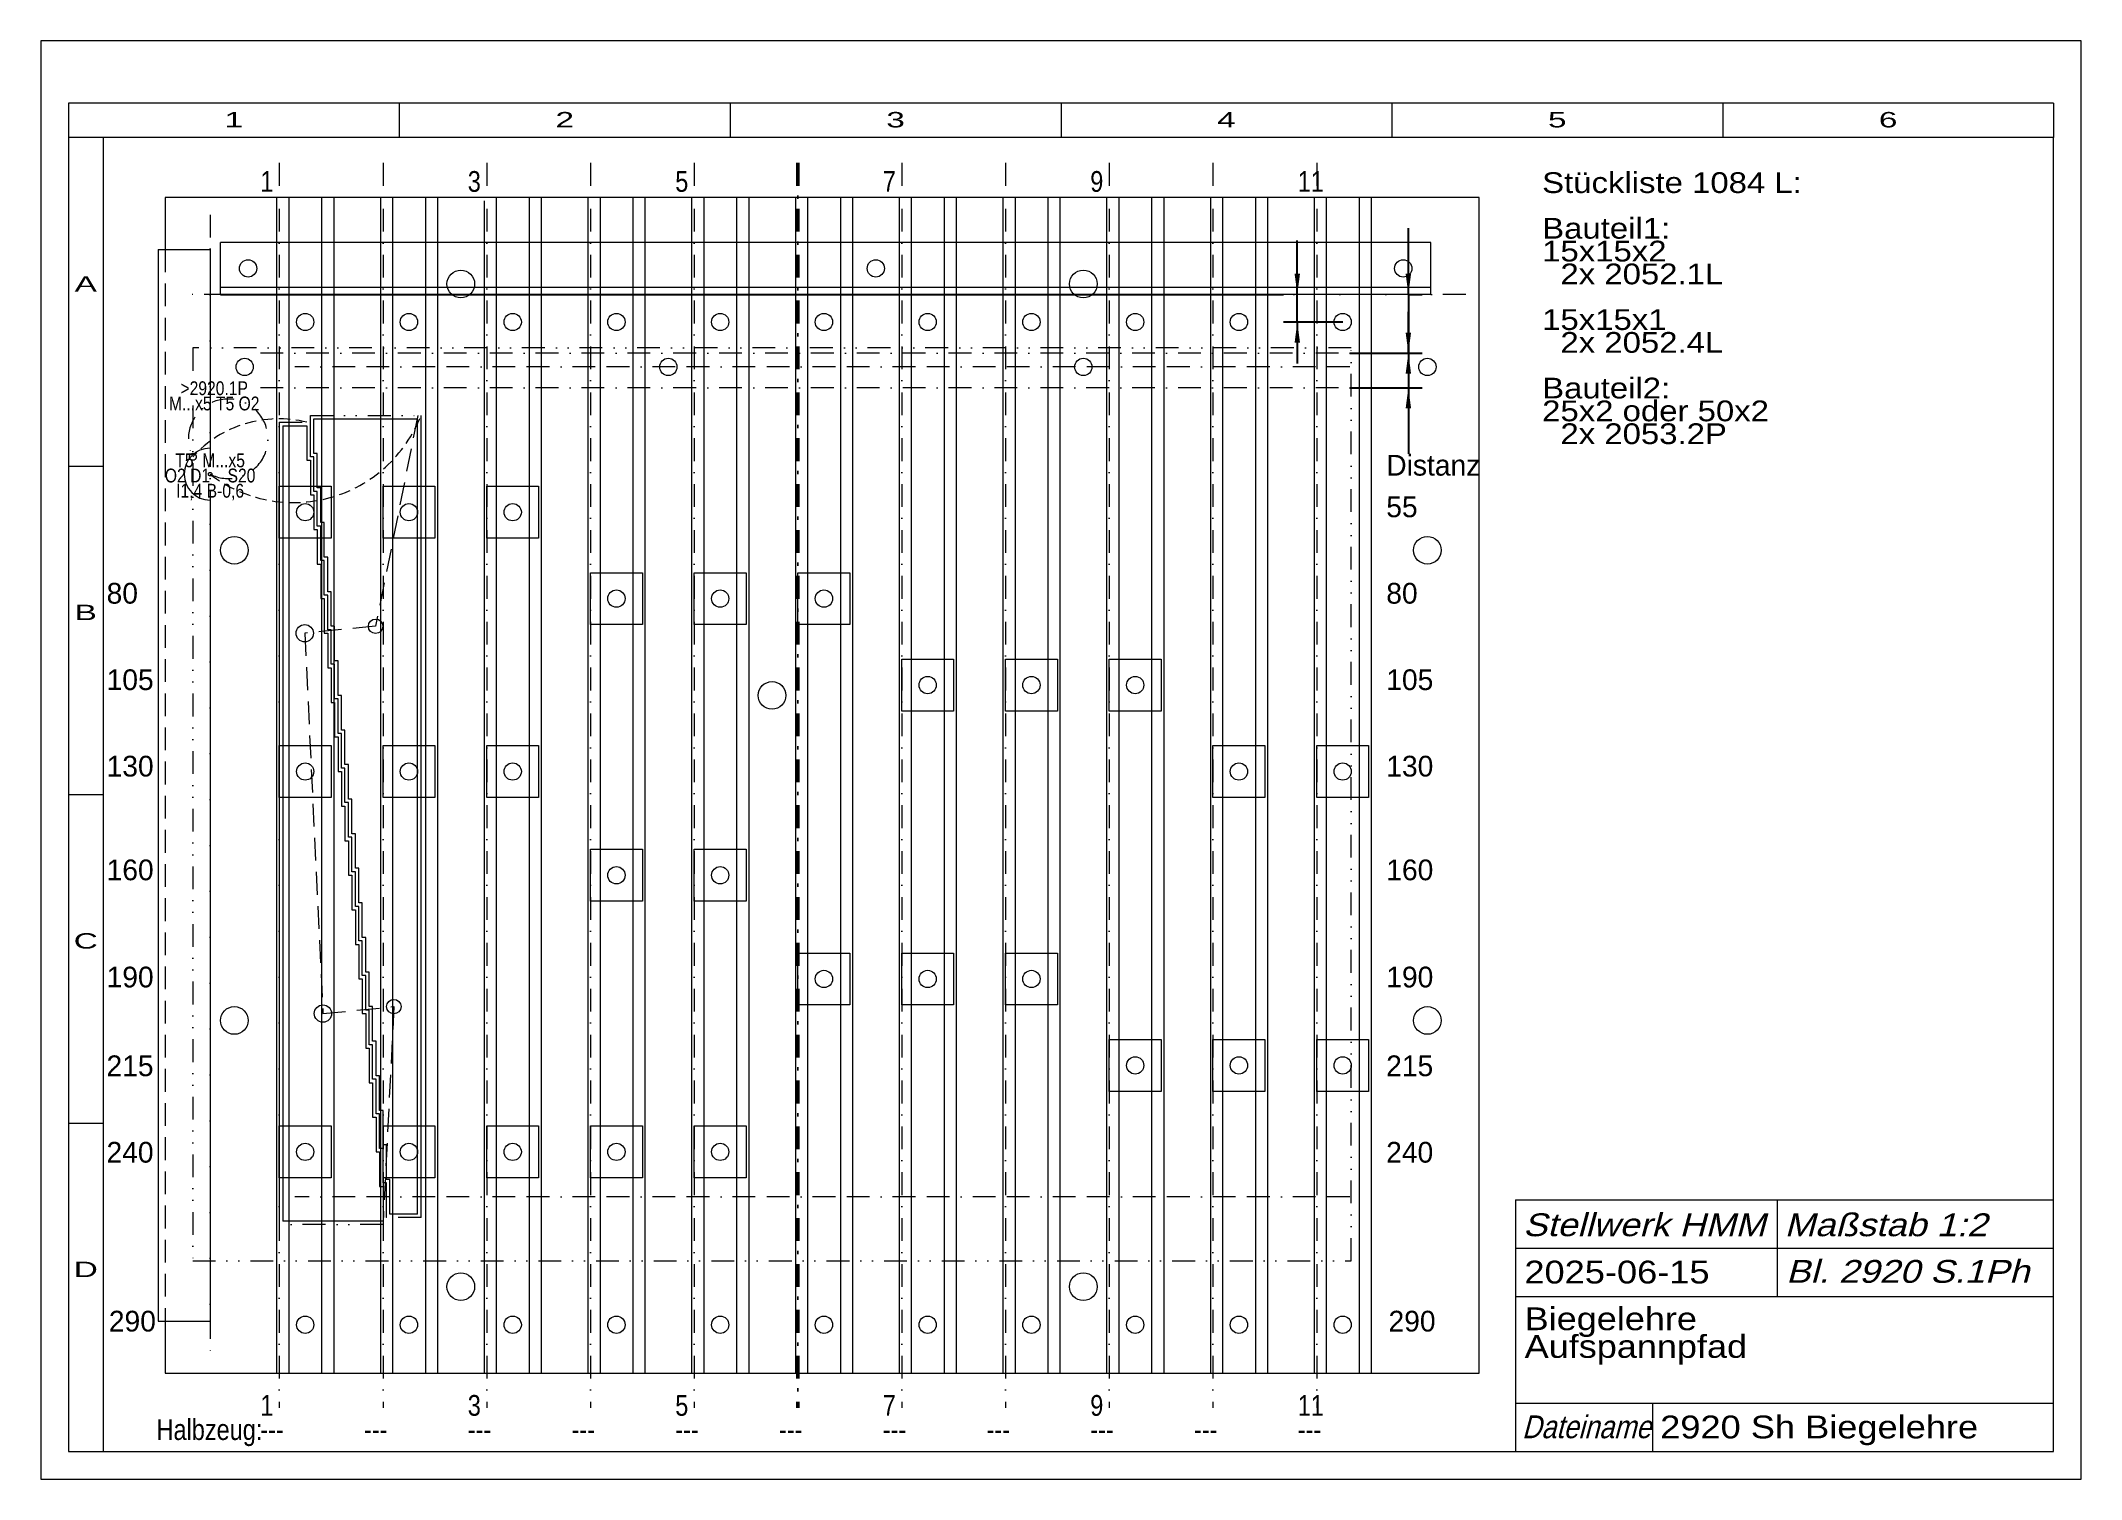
# Model space of a CAD drawing. Extents: x 2 to 592, y 2 to 418.
import ezdxf
from ezdxf.enums import TextEntityAlignment as Align

# ---------------------------------------------------------------- set-up
doc = ezdxf.new("R2010")
doc.units = 0
doc.header["$LTSCALE"] = 13.168571
for name, pattern in [('BORDER', [1.75, 0.5, -0.25, 0.5, -0.25, 0, -0.25]), ('DASHDOT', [1, 0.5, -0.25, 0, -0.25]), ('DASHED', [0.75, 0.5, -0.25]), ('DIVIDE', [1.25, 0.5, -0.25, 0, -0.25, 0, -0.25]), ('HIDDEN', [0.375, 0.25, -0.125]), ('PHANTOM', [2.5, 1.25, -0.25, 0.25, -0.25, 0.25, -0.25])]:
    doc.linetypes.add(name, pattern=pattern)
for name, color, linetype, lineweight in [('108____ VORLAGEN', 230, 'CONTINUOUS', 13), ('2920_1 UNTEN', 14, 'CONTINUOUS', 0), ('2920_1P', 230, 'CONTINUOUS', 0), ('2920_2 OBEN', 30, 'CONTINUOUS', 0), ('BEMASSUNG', 7, 'CONTINUOUS', 25), ('BESCHRIFTUNG', 7, 'CONTINUOUS', 25), ('KONSTRUKTION', 7, 'CONTINUOUS', 0), ('MASSGRENZEN', 172, 'CONTINUOUS', 25), ('MASSLINIEN', 172, 'CONTINUOUS', 25), ('MASSTEXTE', 212, 'CONTINUOUS', 25), ('MITTELLINIEN', 5, 'DASHDOT', 13), ('PFADE', 30, 'CONTINUOUS', 13), ('STANDARD', 7, 'CONTINUOUS', 0)]:
    doc.layers.add(name, color=color, linetype=linetype, lineweight=lineweight)
doc.styles.add('Arial', font='arial.ttf')

# ---------------------------------------------------------------- blocks, each defined once
blk = doc.blocks.new('D483042560')
at = {"layer": 'MASSGRENZEN'}
for points in [[(365.33, 344.67), (364.55, 350.61), (366.11, 350.61)], [(365.33, 336.67), (366.11, 330.72), (364.55, 330.72)]]:
    blk.add_solid(points, dxfattribs=at)
at = {"layer": 'MASSLINIEN', "color": 172}
for p, q in [((365.33, 344.67), (365.33, 360.27)), ((53.95, 344.67), (361.33, 344.67)), ((365.33, 336.67), (365.33, 344.67)), ((378.45, 336.67), (361.33, 336.67)), ((365.33, 336.67), (365.33, 324.68))]:
    blk.add_line(p, q, dxfattribs=at)
blk = doc.blocks.new('D330355200')
at = {"layer": 'MASSGRENZEN'}
for points in [[(397.44, 344.67), (396.66, 350.61), (398.23, 350.61)], [(397.44, 327.67), (398.23, 321.72), (396.66, 321.72)]]:
    blk.add_solid(points, dxfattribs=at)
at = {"layer": 'MASSLINIEN', "color": 172}
for p, q in [((397.44, 344.67), (397.44, 363.8)), ((397.44, 344.67), (397.44, 327.67)), ((397.44, 344.67), (401.44, 344.67)), ((380.5, 327.67), (401.44, 327.67)), ((397.44, 327.67), (397.44, 315.68))]:
    blk.add_line(p, q, dxfattribs=at)
blk = doc.blocks.new('D330356736')
at = {"layer": 'MASSGRENZEN'}
for points in [[(397.44, 327.67), (396.66, 333.61), (398.23, 333.61)], [(397.44, 317.67), (398.23, 311.72), (396.66, 311.72)]]:
    blk.add_solid(points, dxfattribs=at)
at = {"layer": 'MASSLINIEN', "color": 172}
for p, q in [((397.44, 327.67), (397.44, 339.65)), ((380.5, 327.67), (401.44, 327.67)), ((397.44, 327.67), (397.44, 317.67)), ((380.5, 317.67), (401.44, 317.67)), ((397.44, 317.67), (397.44, 298.53))]:
    blk.add_line(p, q, dxfattribs=at)

msp = doc.modelspace()

# ---------------------------------------------------------------- linework, layer by layer
at = {"layer": '108____ VORLAGEN', "linetype": 'DASHDOT'}
msp.add_arc((56.19, 302.9), 11.5, 242.90524, 567.09476, dxfattribs=at)
at = {"layer": '2920_1 UNTEN'}
for p, q in [((80.95, 298.67), (80.95, 308.67)), ((80.95, 308.67), (110.95, 308.67)), ((110.95, 78.67), (110.95, 308.67)), ((81.95, 298.67), (80.95, 298.67)), ((81.95, 288.67), (81.95, 298.67)), ((82.95, 288.67), (81.95, 288.67)), ((82.95, 278.67), (82.95, 288.67)), ((83.95, 278.67), (82.95, 278.67)), ((83.95, 268.67), (83.95, 278.67)), ((84.95, 268.67), (83.95, 268.67)), ((84.95, 258.67), (84.95, 268.67)), ((85.95, 258.67), (84.95, 258.67)), ((85.95, 248.67), (85.95, 258.67)), ((86.95, 248.67), (85.95, 248.67)), ((86.95, 238.67), (86.95, 248.67)), ((87.95, 238.67), (86.95, 238.67)), ((87.95, 228.67), (87.95, 238.67)), ((88.95, 228.67), (87.95, 228.67)), ((88.95, 218.67), (88.95, 228.67)), ((89.95, 218.67), (88.95, 218.67)), ((89.95, 208.67), (89.95, 218.67)), ((90.95, 208.67), (89.95, 208.67)), ((90.95, 198.67), (90.95, 208.67)), ((91.95, 198.67), (90.95, 198.67)), ((91.95, 188.67), (91.95, 198.67)), ((92.95, 188.67), (91.95, 188.67)), ((92.95, 178.67), (92.95, 188.67)), ((93.95, 178.67), (92.95, 178.67)), ((93.95, 168.67), (93.95, 178.67)), ((94.95, 168.67), (93.95, 168.67)), ((94.95, 158.67), (94.95, 168.67)), ((95.95, 158.67), (94.95, 158.67)), ((95.95, 148.67), (95.95, 158.67)), ((96.95, 148.67), (95.95, 148.67)), ((96.95, 138.67), (96.95, 148.67)), ((97.95, 138.67), (96.95, 138.67)), ((97.95, 128.67), (97.95, 138.67)), ((98.95, 128.67), (97.95, 128.67)), ((98.95, 118.67), (98.95, 128.67)), ((99.95, 118.67), (98.95, 118.67)), ((99.95, 108.67), (99.95, 118.67)), ((100.95, 108.67), (99.95, 108.67)), ((100.95, 98.67), (100.95, 108.67)), ((101.95, 98.67), (100.95, 98.67)), ((101.95, 88.67), (101.95, 98.67)), ((102.95, 88.67), (101.95, 88.67)), ((102.95, 78.67), (102.95, 88.67)), ((110.95, 78.67), (102.95, 78.67))]:
    msp.add_line(p, q, dxfattribs=at)
at = {"layer": '2920_1P', "linetype": 'DIVIDE'}
for p, q in [((70.95, 307.67), (78.95, 307.67)), ((79.95, 309.67), (111, 309.67)), ((111.95, 77.67), (101.95, 77.67)), ((100.95, 75.67), (70.95, 75.67))]:
    msp.add_line(p, q, dxfattribs=at)
at = {"layer": '2920_1P'}
for p, q in [((70.95, 307.67), (70.95, 75.67)), ((79.95, 297.67), (79.95, 309.67)), ((111.95, 77.67), (111.95, 309.67)), ((80.95, 297.67), (79.95, 297.67)), ((80.95, 287.67), (80.95, 297.67)), ((81.95, 287.67), (80.95, 287.67)), ((81.95, 277.67), (81.95, 287.67)), ((82.95, 277.67), (81.95, 277.67)), ((82.95, 267.67), (82.95, 277.67)), ((83.95, 267.67), (82.95, 267.67)), ((83.95, 257.67), (83.95, 267.67)), ((84.95, 257.67), (83.95, 257.67)), ((84.95, 247.67), (84.95, 257.67)), ((85.95, 247.67), (84.95, 247.67)), ((85.95, 237.67), (85.95, 247.67)), ((86.95, 237.67), (85.95, 237.67)), ((86.95, 227.67), (86.95, 237.67)), ((87.95, 227.67), (86.95, 227.67)), ((87.95, 217.67), (87.95, 227.67)), ((88.95, 217.67), (87.95, 217.67)), ((88.95, 207.67), (88.95, 217.67)), ((89.95, 207.67), (88.95, 207.67)), ((89.95, 197.67), (89.95, 207.67)), ((90.95, 197.67), (89.95, 197.67)), ((90.95, 187.67), (90.95, 197.67)), ((91.95, 187.67), (90.95, 187.67)), ((91.95, 177.67), (91.95, 187.67)), ((92.95, 177.67), (91.95, 177.67)), ((92.95, 167.67), (92.95, 177.67)), ((93.95, 167.67), (92.95, 167.67)), ((93.95, 157.67), (93.95, 167.67)), ((94.95, 157.67), (93.95, 157.67)), ((94.95, 147.67), (94.95, 157.67)), ((95.95, 147.67), (94.95, 147.67)), ((95.95, 137.67), (95.95, 147.67)), ((96.95, 137.67), (95.95, 137.67)), ((96.95, 127.67), (96.95, 137.67)), ((97.95, 127.67), (96.95, 127.67)), ((97.95, 117.67), (97.95, 127.67)), ((98.95, 117.67), (97.95, 117.67)), ((98.95, 107.67), (98.95, 117.67)), ((99.95, 107.67), (98.95, 107.67)), ((99.95, 97.67), (99.95, 107.67)), ((100.95, 97.67), (99.95, 97.67)), ((100.95, 87.67), (100.95, 97.67)), ((101.95, 87.67), (100.95, 87.67)), ((101.95, 77.67), (101.95, 87.67))]:
    msp.add_line(p, q, dxfattribs=at)
at = {"layer": '2920_1P', "linetype": 'DASHED'}
for p, q in [((111, 309.67), (98.82, 248.67)), ((98.82, 248.67), (78.32, 246.67)), ((78.32, 246.67), (83.58, 136.67)), ((83.58, 136.67), (104.08, 138.67)), ((104.08, 138.67), (100.95, 75.67))]:
    msp.add_line(p, q, dxfattribs=at)
at = {"layer": '2920_1P', "linetype": 'PHANTOM'}
for centre, radius in [((45.95, 297.67), 1), ((50.95, 292.67), 0.5)]:
    msp.add_circle(centre, radius, dxfattribs=at)
at = {"layer": '2920_1P'}
for centre, radius in [((78.32, 246.67), 2.5), ((98.82, 248.67), 2.1), ((83.58, 136.67), 2.5), ((104.08, 138.67), 2.1)]:
    msp.add_circle(centre, radius, dxfattribs=at)
at = {"layer": '2920_1P', "linetype": 'HIDDEN'}
for centre, radius, start, end in [((70.81, 275.08), 33.59, 75.97498, 137.74182), ((75.08, 324.02), 39.57, 232.42303, 338.72206)]:
    msp.add_arc(centre, radius, start, end, dxfattribs=at)
at = {"layer": '2920_2 OBEN'}
for p, q in [((71.95, 306.67), (71.95, 76.67)), ((71.95, 306.67), (78.95, 306.67)), ((78.95, 306.67), (78.95, 296.67)), ((78.95, 296.67), (79.95, 296.67)), ((79.95, 296.67), (79.95, 286.67)), ((79.95, 286.67), (80.95, 286.67)), ((80.95, 286.67), (80.95, 276.67)), ((80.95, 276.67), (81.95, 276.67)), ((81.95, 276.67), (81.95, 266.67)), ((81.95, 266.67), (82.95, 266.67)), ((82.95, 266.67), (82.95, 256.67)), ((82.95, 256.67), (83.95, 256.67)), ((83.95, 256.67), (83.95, 246.67)), ((83.95, 246.67), (84.95, 246.67)), ((84.95, 246.67), (84.95, 236.67)), ((84.95, 236.67), (85.95, 236.67)), ((85.95, 236.67), (85.95, 226.67)), ((85.95, 226.67), (86.95, 226.67)), ((86.95, 226.67), (86.95, 216.67)), ((86.95, 216.67), (87.95, 216.67)), ((87.95, 216.67), (87.95, 206.67)), ((87.95, 206.67), (88.95, 206.67)), ((88.95, 206.67), (88.95, 196.67)), ((88.95, 196.67), (89.95, 196.67)), ((89.95, 196.67), (89.95, 186.67)), ((89.95, 186.67), (90.95, 186.67)), ((90.95, 186.67), (90.95, 176.67)), ((90.95, 176.67), (91.95, 176.67)), ((91.95, 176.67), (91.95, 166.67)), ((91.95, 166.67), (92.95, 166.67)), ((92.95, 166.67), (92.95, 156.67)), ((92.95, 156.67), (93.95, 156.67)), ((93.95, 156.67), (93.95, 146.67)), ((93.95, 146.67), (94.95, 146.67)), ((94.95, 146.67), (94.95, 136.67)), ((94.95, 136.67), (95.95, 136.67)), ((95.95, 136.67), (95.95, 126.67)), ((95.95, 126.67), (96.95, 126.67)), ((96.95, 126.67), (96.95, 116.67)), ((96.95, 116.67), (97.95, 116.67)), ((97.95, 116.67), (97.95, 106.67)), ((97.95, 106.67), (98.95, 106.67)), ((98.95, 106.67), (98.95, 96.67)), ((98.95, 96.67), (99.95, 96.67)), ((99.95, 96.67), (99.95, 86.67)), ((99.95, 86.67), (100.95, 86.67)), ((100.95, 86.67), (100.95, 76.67)), ((100.95, 76.67), (71.95, 76.67))]:
    msp.add_line(p, q, dxfattribs=at)
at = {"layer": 'KONSTRUKTION', "color": 8}
for p, q in [((417.95, 372.67), (37.95, 372.67)), ((37.95, 372.67), (37.95, 357.67)), ((70.2, 372.67), (70.2, 32.67)), ((73.7, 372.67), (73.7, 32.67)), ((83.2, 372.67), (83.2, 32.67)), ((86.7, 372.67), (86.7, 32.67)), ((100.2, 372.67), (100.2, 32.67)), ((103.7, 372.67), (103.7, 32.67)), ((113.2, 372.67), (113.2, 32.67)), ((116.7, 372.67), (116.7, 32.67)), ((133.7, 372.67), (133.7, 32.67)), ((143.2, 372.67), (143.2, 32.67)), ((146.7, 372.67), (146.7, 32.67)), ((160.2, 372.67), (160.2, 32.67)), ((163.7, 372.67), (163.7, 32.67)), ((173.2, 372.67), (173.2, 32.67)), ((176.7, 372.67), (176.7, 32.67)), ((190.2, 372.67), (190.2, 32.67)), ((193.7, 372.67), (193.7, 32.67)), ((203.2, 372.67), (203.2, 32.67)), ((206.7, 372.67), (206.7, 32.67)), ((220.2, 372.67), (220.2, 32.67)), ((223.7, 372.67), (223.7, 32.67)), ((233.2, 372.67), (233.2, 32.67)), ((236.7, 372.67), (236.7, 32.67)), ((250.2, 372.67), (250.2, 32.67)), ((253.7, 372.67), (253.7, 32.67)), ((263.2, 372.67), (263.2, 32.67)), ((266.7, 372.67), (266.7, 32.67)), ((280.2, 372.67), (280.2, 32.67)), ((283.7, 372.67), (283.7, 32.67)), ((293.2, 372.67), (293.2, 32.67)), ((296.7, 372.67), (296.7, 32.67)), ((310.2, 372.67), (310.2, 32.67)), ((313.7, 372.67), (313.7, 32.67)), ((323.2, 372.67), (323.2, 32.67)), ((326.7, 372.67), (326.7, 32.67)), ((340.2, 372.67), (340.2, 32.67)), ((343.7, 372.67), (343.7, 32.67)), ((353.2, 372.67), (353.2, 32.67)), ((356.7, 372.67), (356.7, 32.67)), ((370.2, 372.67), (370.2, 32.67)), ((373.7, 372.67), (373.7, 32.67)), ((383.2, 372.67), (383.2, 32.67)), ((386.7, 372.67), (386.7, 32.67)), ((417.95, 32.67), (417.95, 372.67)), ((130.2, 371.67), (130.2, 32.67)), ((35.95, 357.67), (35.95, 47.67)), ((35.95, 357.67), (50.95, 357.67)), ((50.95, 357.67), (50.95, 300.17)), ((403.95, 359.67), (53.95, 359.67)), ((53.95, 344.67), (53.95, 359.67)), ((403.95, 344.67), (403.95, 359.67)), ((403.95, 346.67), (53.95, 346.67)), ((403.95, 344.67), (53.95, 344.67)), ((50.95, 285.17), (50.95, 47.67)), ((35.95, 47.67), (50.95, 47.67)), ((37.95, 47.67), (37.95, 32.67)), ((37.95, 32.67), (417.95, 32.67))]:
    msp.add_line(p, q, dxfattribs=at)
at = {"layer": 'KONSTRUKTION', "color": 8, "linetype": 'DASHED'}
msp.add_line((37.95, 357.67), (37.95, 47.67), dxfattribs=at)
at = {"layer": 'KONSTRUKTION', "color": 8, "linetype": 'BORDER'}
for p, q in [((380.5, 323.67), (75.5, 323.67)), ((380.5, 83.67), (75.5, 83.67))]:
    msp.add_line(p, q, dxfattribs=at)
at = {"layer": 'KONSTRUKTION', "color": 252}
for p, q in [((70.95, 289.17), (85.95, 289.17)), ((70.95, 274.17), (70.95, 289.17)), ((85.95, 289.17), (85.95, 274.17)), ((100.95, 274.17), (100.95, 289.17)), ((100.95, 289.17), (115.95, 289.17)), ((115.95, 289.17), (115.95, 274.17)), ((130.95, 274.17), (130.95, 289.17)), ((130.95, 289.17), (145.95, 289.17)), ((145.95, 289.17), (145.95, 274.17)), ((85.95, 274.17), (70.95, 274.17)), ((115.95, 274.17), (100.95, 274.17)), ((145.95, 274.17), (130.95, 274.17)), ((160.95, 249.17), (160.95, 264.17)), ((160.95, 264.17), (175.95, 264.17)), ((175.95, 264.17), (175.95, 249.17)), ((190.95, 249.17), (190.95, 264.17)), ((190.95, 264.17), (205.95, 264.17)), ((205.95, 264.17), (205.95, 249.17)), ((220.95, 264.17), (235.95, 264.17)), ((220.95, 249.17), (220.95, 264.17)), ((235.95, 264.17), (235.95, 249.17)), ((175.95, 249.17), (160.95, 249.17)), ((205.95, 249.17), (190.95, 249.17)), ((235.95, 249.17), (220.95, 249.17)), ((250.95, 224.17), (250.95, 239.17)), ((250.95, 239.17), (265.95, 239.17)), ((265.95, 239.17), (265.95, 224.17)), ((280.95, 224.17), (280.95, 239.17)), ((280.95, 239.17), (295.95, 239.17)), ((295.95, 239.17), (295.95, 224.17)), ((310.95, 239.17), (325.95, 239.17)), ((310.95, 224.17), (310.95, 239.17)), ((325.95, 239.17), (325.95, 224.17)), ((265.95, 224.17), (250.95, 224.17)), ((295.95, 224.17), (280.95, 224.17)), ((325.95, 224.17), (310.95, 224.17)), ((70.95, 199.17), (70.95, 214.17)), ((70.95, 214.17), (85.95, 214.17)), ((85.95, 214.17), (85.95, 199.17)), ((100.95, 199.17), (100.95, 214.17)), ((100.95, 214.17), (115.95, 214.17)), ((115.95, 214.17), (115.95, 199.17)), ((130.95, 214.17), (145.95, 214.17)), ((130.95, 199.17), (130.95, 214.17)), ((145.95, 214.17), (145.95, 199.17)), ((340.95, 199.17), (340.95, 214.17)), ((340.95, 214.17), (355.95, 214.17)), ((355.95, 214.17), (355.95, 199.17)), ((370.95, 199.17), (370.95, 214.17)), ((370.95, 214.17), (385.95, 214.17)), ((385.95, 214.17), (385.95, 199.17)), ((85.95, 199.17), (70.95, 199.17)), ((115.95, 199.17), (100.95, 199.17)), ((145.95, 199.17), (130.95, 199.17)), ((355.95, 199.17), (340.95, 199.17)), ((385.95, 199.17), (370.95, 199.17)), ((160.95, 169.17), (160.95, 184.17)), ((160.95, 184.17), (175.95, 184.17)), ((175.95, 184.17), (175.95, 169.17)), ((190.95, 169.17), (190.95, 184.17)), ((190.95, 184.17), (205.95, 184.17)), ((205.95, 184.17), (205.95, 169.17)), ((175.95, 169.17), (160.95, 169.17)), ((205.95, 169.17), (190.95, 169.17)), ((220.95, 139.17), (220.95, 154.17)), ((220.95, 154.17), (235.95, 154.17)), ((235.95, 154.17), (235.95, 139.17)), ((250.95, 139.17), (250.95, 154.17)), ((250.95, 154.17), (265.95, 154.17)), ((265.95, 154.17), (265.95, 139.17)), ((280.95, 154.17), (295.95, 154.17)), ((280.95, 139.17), (280.95, 154.17)), ((295.95, 154.17), (295.95, 139.17)), ((235.95, 139.17), (220.95, 139.17)), ((265.95, 139.17), (250.95, 139.17)), ((295.95, 139.17), (280.95, 139.17)), ((310.95, 114.17), (310.95, 129.17)), ((310.95, 129.17), (325.95, 129.17)), ((325.95, 129.17), (325.95, 114.17)), ((340.95, 114.17), (340.95, 129.17)), ((340.95, 129.17), (355.95, 129.17)), ((355.95, 129.17), (355.95, 114.17)), ((370.95, 129.17), (385.95, 129.17)), ((370.95, 114.17), (370.95, 129.17)), ((385.95, 129.17), (385.95, 114.17)), ((325.95, 114.17), (310.95, 114.17)), ((355.95, 114.17), (340.95, 114.17)), ((385.95, 114.17), (370.95, 114.17)), ((70.95, 89.17), (70.95, 104.17)), ((70.95, 104.17), (85.95, 104.17)), ((85.95, 104.17), (85.95, 89.17)), ((100.95, 89.17), (100.95, 104.17)), ((100.95, 104.17), (115.95, 104.17)), ((115.95, 104.17), (115.95, 89.17)), ((130.95, 104.17), (145.95, 104.17)), ((130.95, 89.17), (130.95, 104.17)), ((145.95, 104.17), (145.95, 89.17)), ((160.95, 89.17), (160.95, 104.17)), ((160.95, 104.17), (175.95, 104.17)), ((175.95, 104.17), (175.95, 89.17)), ((190.95, 89.17), (190.95, 104.17)), ((190.95, 104.17), (205.95, 104.17)), ((205.95, 104.17), (205.95, 89.17)), ((85.95, 89.17), (70.95, 89.17)), ((115.95, 89.17), (100.95, 89.17)), ((145.95, 89.17), (130.95, 89.17)), ((175.95, 89.17), (160.95, 89.17)), ((205.95, 89.17), (190.95, 89.17))]:
    msp.add_line(p, q, dxfattribs=at)
at = {"layer": 'KONSTRUKTION', "color": 8}
for centre, radius in [((61.95, 352.17), 2.5), ((243.45, 352.17), 2.5), ((395.95, 352.17), 2.5), ((123.45, 347.67), 4), ((303.45, 347.67), 4), ((78.45, 336.67), 2.5), ((78.45, 336.67), 2.5), ((108.45, 336.67), 2.5), ((108.45, 336.67), 2.5), ((138.45, 336.67), 2.5), ((138.45, 336.67), 2.5), ((168.45, 336.67), 2.5), ((168.45, 336.67), 2.5), ((198.45, 336.67), 2.5), ((198.45, 336.67), 2.5), ((228.45, 336.67), 2.5), ((228.45, 336.67), 2.5), ((258.45, 336.67), 2.5), ((258.45, 336.67), 2.5), ((288.45, 336.67), 2.5), ((288.45, 336.67), 2.5), ((318.45, 336.67), 2.5), ((318.45, 336.67), 2.5), ((348.45, 336.67), 2.5), ((348.45, 336.67), 2.5), ((378.45, 336.67), 2.5), ((378.45, 336.67), 2.5), ((60.95, 323.67), 2.5), ((183.45, 323.67), 2.5), ((303.45, 323.67), 2.5), ((402.95, 323.67), 2.5), ((78.45, 281.67), 2.5), ((78.45, 281.67), 2.5), ((108.45, 281.67), 2.5), ((108.45, 281.67), 2.5), ((138.45, 281.67), 2.5), ((138.45, 281.67), 2.5), ((57.97, 270.67), 4), ((402.95, 270.67), 4), ((168.45, 256.67), 2.5), ((168.45, 256.67), 2.5), ((198.45, 256.67), 2.5), ((198.45, 256.67), 2.5), ((228.45, 256.67), 2.5), ((228.45, 256.67), 2.5), ((213.45, 228.67), 4), ((258.45, 231.67), 2.5), ((258.45, 231.67), 2.5), ((288.45, 231.67), 2.5), ((288.45, 231.67), 2.5), ((318.45, 231.67), 2.5), ((318.45, 231.67), 2.5), ((78.45, 206.67), 2.5), ((78.45, 206.67), 2.5), ((108.45, 206.67), 2.5), ((108.45, 206.67), 2.5), ((138.45, 206.67), 2.5), ((138.45, 206.67), 2.5), ((348.45, 206.67), 2.5), ((348.45, 206.67), 2.5), ((378.45, 206.67), 2.5), ((378.45, 206.67), 2.5), ((168.45, 176.67), 2.5), ((168.45, 176.67), 2.5), ((198.45, 176.67), 2.5), ((198.45, 176.67), 2.5), ((228.45, 146.67), 2.5), ((228.45, 146.67), 2.5), ((258.45, 146.67), 2.5), ((258.45, 146.67), 2.5), ((288.45, 146.67), 2.5), ((288.45, 146.67), 2.5), ((57.97, 134.67), 4), ((402.95, 134.67), 4), ((318.45, 121.67), 2.5), ((318.45, 121.67), 2.5), ((348.45, 121.67), 2.5), ((348.45, 121.67), 2.5), ((378.45, 121.67), 2.5), ((378.45, 121.67), 2.5), ((78.45, 96.67), 2.5), ((78.45, 96.67), 2.5), ((108.45, 96.67), 2.5), ((108.45, 96.67), 2.5), ((138.45, 96.67), 2.5), ((138.45, 96.67), 2.5), ((168.45, 96.67), 2.5), ((168.45, 96.67), 2.5), ((198.45, 96.67), 2.5), ((198.45, 96.67), 2.5), ((123.45, 57.67), 4), ((303.45, 57.67), 4), ((78.45, 46.67), 2.5), ((78.45, 46.67), 2.5), ((108.45, 46.67), 2.5), ((108.45, 46.67), 2.5), ((138.45, 46.67), 2.5), ((138.45, 46.67), 2.5), ((168.45, 46.67), 2.5), ((168.45, 46.67), 2.5), ((198.45, 46.67), 2.5), ((198.45, 46.67), 2.5), ((228.45, 46.67), 2.5), ((228.45, 46.67), 2.5), ((258.45, 46.67), 2.5), ((258.45, 46.67), 2.5), ((288.45, 46.67), 2.5), ((288.45, 46.67), 2.5), ((318.45, 46.67), 2.5), ((318.45, 46.67), 2.5), ((348.45, 46.67), 2.5), ((348.45, 46.67), 2.5), ((378.45, 46.67), 2.5), ((378.45, 46.67), 2.5)]:
    msp.add_circle(centre, radius, dxfattribs=at)
msp.add_arc((50.95, 292.67), 7.5, 90, 270, dxfattribs=at)
at = {"layer": 'MITTELLINIEN'}
for p, q in [((70.95, 382.66), (70.95, 22.66)), ((100.95, 382.66), (100.95, 22.66)), ((130.95, 382.66), (130.95, 22.66)), ((160.95, 382.66), (160.95, 22.66)), ((190.95, 382.66), (190.95, 22.66)), ((250.95, 382.66), (250.95, 22.66)), ((280.95, 382.66), (280.95, 22.66)), ((310.95, 382.66), (310.95, 22.66)), ((340.95, 382.66), (340.95, 22.66)), ((370.95, 382.66), (370.95, 22.66)), ((50.95, 367.67), (50.95, 37.67)), ((414.04, 344.67), (43.89, 344.67)), ((390.5, 327.67), (65.5, 327.67)), ((390.5, 327.67), (65.5, 327.67)), ((390.5, 317.67), (65.5, 317.67)), ((390.5, 317.67), (65.5, 317.67))]:
    msp.add_line(p, q, dxfattribs=at)
at = {"layer": 'MITTELLINIEN', "color": 154, "lineweight": 50}
msp.add_line((220.95, 382.66), (220.95, 22.66), dxfattribs=at)
at = {"layer": 'PFADE', "linetype": 'DIVIDE', "lineweight": 20}
for p, q in [((380.95, 329.17), (45.95, 329.17)), ((45.95, 329.17), (45.95, 65.17)), ((380.95, 65.17), (380.95, 329.17)), ((45.95, 65.17), (380.95, 65.17))]:
    msp.add_line(p, q, dxfattribs=at)
at = {"layer": 'STANDARD'}
for p, q in [((592, 418), (2, 418)), ((2, 418), (2, 2)), ((592, 2), (592, 418)), ((584, 400), (10, 400)), ((10, 400), (10, 390)), ((105.67, 400), (105.67, 390)), ((201.33, 400), (201.33, 390)), ((297, 400), (297, 390)), ((392.67, 400), (392.67, 390)), ((488.33, 400), (488.33, 390)), ((584, 400), (584, 390)), ((10, 390), (10, 10)), ((20, 390), (10, 390)), ((20, 390), (20, 10)), ((584, 390), (20, 390)), ((584, 10), (584, 390)), ((10, 295), (20, 295)), ((10, 200), (20, 200)), ((10, 105), (20, 105)), ((10, 10), (20, 10)), ((20, 10), (584, 10)), ((2, 2), (592, 2))]:
    msp.add_line(p, q, dxfattribs=at)
at = {"layer": 'STANDARD', "lineweight": 0}
for p, q in [((428.44, 82.8), (583.83, 82.8)), ((428.44, 82.8), (428.44, 10)), ((504.04, 82.8), (504.04, 54.8)), ((428.44, 68.8), (583.83, 68.8)), ((428.44, 54.8), (583.83, 54.8)), ((428.44, 24), (583.83, 24)), ((468.04, 24), (468.04, 10))]:
    msp.add_line(p, q, dxfattribs=at)

# ---------------------------------------------------------------- block references
at = {"layer": 'BEMASSUNG'}
for name in ['D483042560', 'D330355200', 'D330356736']:
    msp.add_blockref(name, (0, 0), dxfattribs=at)

# ---------------------------------------------------------------- texts
at = {"layer": '108____ VORLAGEN', "insert": (52.14, 315.29), "char_height": 4, "attachment_point": 5, "line_spacing_factor": 0.66, "style": 'Arial'}
msp.add_mtext('\\W0.810845;>2920.1P\\PM...x5 T5 O2', dxfattribs=at)
at = {"layer": '2920_1P', "linetype": 'PHANTOM', "insert": (50.96, 291.9), "char_height": 4, "attachment_point": 5, "line_spacing_factor": 0.66, "style": 'Arial'}
msp.add_mtext('\\W0.810866;T5  M...x5\\PO2 D1    S20\\PI1,4 B-0,6', dxfattribs=at)
at = {"layer": 'BESCHRIFTUNG', "style": 'Arial'}
for s, width, p in [('1', 0.810869, (65.46, 374.32)), ('3', 0.810869, (125.46, 374.32)), ('5', 0.810869, (185.46, 374.32)), ('7', 0.810869, (245.46, 374.32)), ('9', 0.810869, (305.46, 374.32)), ('11', 0.810869, (365.46, 374.32)), ('Distanz', 0.972766, (391.06, 292.25)), ('55', 0.972828, (391.06, 280.22)), ('80', 0.972828, (21.03, 255.22)), ('80', 0.972828, (391.06, 255.22)), ('105', 0.972828, (21.03, 230.22)), ('105', 0.972828, (391.06, 230.22)), ('130', 0.972828, (21.03, 205.22)), ('130', 0.972828, (391.06, 205.22)), ('160', 0.972828, (21.03, 175.22)), ('160', 0.972828, (391.06, 175.22)), ('190', 0.972828, (21.03, 144.23)), ('190', 0.972828, (391.06, 144.23)), ('215', 0.972828, (21, 118.56)), ('215', 0.972828, (391.03, 118.56)), ('240', 0.972828, (21, 93.55)), ('240', 0.972828, (391.03, 93.55)), ('290', 0.972828, (21.68, 44.71)), ('290', 0.972828, (391.71, 44.71)), ('1', 0.810869, (65.46, 20.34)), ('3', 0.810869, (125.46, 20.34)), ('5', 0.810869, (185.46, 20.34)), ('7', 0.810869, (245.46, 20.34)), ('9', 0.810869, (305.46, 20.34)), ('11', 0.810869, (365.46, 20.34)), ('Halbzeug:', 0.810868, (35.46, 13.34)), ('---', 0.810862, (65.46, 13.34)), ('---', 0.810862, (95.46, 13.34)), ('---', 0.810862, (125.46, 13.34)), ('---', 0.810862, (155.46, 13.34)), ('---', 0.810862, (185.46, 13.34)), ('---', 0.810862, (215.46, 13.34)), ('---', 0.810862, (245.46, 13.34)), ('---', 0.810862, (275.46, 13.34)), ('---', 0.810862, (305.46, 13.34)), ('---', 0.810862, (335.46, 13.34)), ('---', 0.810862, (365.46, 13.34))]:
    msp.add_text(s, height=6, dxfattribs=dict(at, width=width)).set_placement(p)
at = {"layer": 'BESCHRIFTUNG', "style": 'Arial', "oblique": 15}
for s, width, p in [('Stellwerk HMM', 1.130136, (430.63, 78.88)), ('Maßstab 1:2', 1.143719, (506.23, 78.88)), ('Bl. 2920 S.1Ph', 1.143708, (506.67, 65.4)), ('Dateiname', 0.835372, (430.3, 20.45))]:
    msp.add_text(s, height=6.6, dxfattribs=dict(at, width=width)).set_placement(p, align=Align.TOP_LEFT)
at = {"layer": 'BESCHRIFTUNG', "style": 'Arial'}
for s, width, p in [('2025-06-15', 1.135137, (431, 65.2)), ('2920 Sh Biegelehre', 1.135088, (470.27, 20.4))]:
    msp.add_text(s, height=6.6, dxfattribs=dict(at, width=width)).set_placement(p, align=Align.TOP_LEFT)
at = {"layer": 'BESCHRIFTUNG', "attachment_point": 1, "style": 'Arial'}
for s, insert, char_height, line_spacing_factor in [('\\W1.135063;Stückliste 1084 L:\\P\\PBauteil1:\\P15x15x2\\P  2x 2052.1L\\P\\P15x15x1\\P  2x 2052.4L\\P\\PBauteil2:\\P25x2 oder 50x2\\P  2x 2053.2P\\P', (436.13, 379.98), 6, 0.66), ('\\W1.130215;Biegelehre\\PAufspannpfad', (431.07, 51.7), 6.6, 0.727273)]:
    msp.add_mtext(s, dxfattribs=dict(at, insert=insert, char_height=char_height, line_spacing_factor=line_spacing_factor))
at = {"layer": 'STANDARD', "style": 'Arial'}
for s, width, p in [('1', 1.547923, (57.83, 392.95)), ('2', 1.547922, (153.5, 392.95)), ('3', 1.547923, (249.17, 392.95)), ('4', 1.547923, (344.83, 392.95)), ('5', 1.547922, (440.5, 392.95)), ('6', 1.547923, (536.17, 392.95)), ('A', 1.547987, (15, 345.45)), ('B', 1.547987, (15, 250.45)), ('C', 1.548103, (15, 155.45)), ('D', 1.548104, (15, 60.45))]:
    msp.add_text(s, height=4.46, dxfattribs=dict(at, width=width)).set_placement(p, align=Align.CENTER)

doc.saveas('drawing.dxf')
